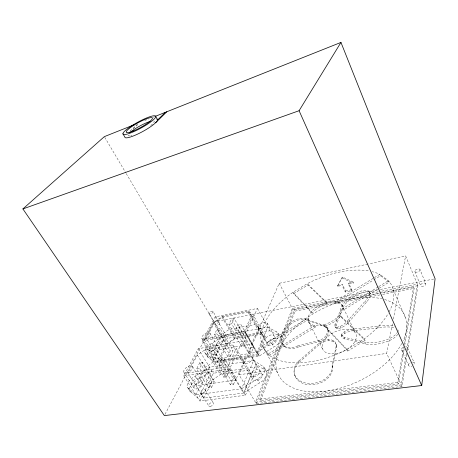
<?xml version="1.0" encoding="UTF-8"?>
<svg xmlns="http://www.w3.org/2000/svg" width="458" height="458" viewBox="0 0 458 458"><rect width="100%" height="100%" fill="white"/><g stroke="black" fill="none" stroke-linecap="round" stroke-linejoin="round"><path stroke-width="0.34" stroke-dasharray="2.29 1.72" d="M377.673 289.13L343.26 310.112L343.408 308.646A18.692 10.024 -25.7 0 0 337.54 303.162L335.674 302.984L334.987 301.564A13.969 7.414 -25.6 0 0 326.726 302.452L324.51 303.059A18.715 9.99 -25.7 0 0 312.694 310.226L311.383 311.761A13.975 7.437 -26 0 0 308.194 317.841L307.936 319.306A18.715 9.99 -25.7 0 0 313.243 325.151L315.104 325.398A14.106 7.574 -25.9 0 0 323.588 324.676L325.913 324.069A18.715 9.99 -25.7 0 0 338.285 316.518L339.601 314.904A14.101 7.551 -25.5 0 0 342.561 308.663L342.716 307.204A18.715 9.99 -25.7 0 0 336.848 301.736L334.987 301.564L373.762 278.006M367.917 264.089L279.214 283.302L239.036 374.77L256.274 403.635L401.987 386.46L407.007 354.732M407.563 351.206L417.936 285.632L405.633 255.913L368.616 263.934M406.338 353.244L401.277 384.926L255.472 402.29L292.341 308.429L380.134 291.448M406.899 349.723L417.358 284.246L380.838 291.311M379.224 293.601L294.408 309.877L259.795 399.141L260.591 400.487L398.397 383.93L404.191 348.807M404.769 345.298L414.147 288.397L413.568 287.011L382.029 293.063M398.397 383.93L397.687 382.407L403.647 346.637M404.111 343.826L413.568 287.011M277.559 372.938L262.234 345.756L308.194 317.841L308.915 319.249L308.663 320.72A18.692 10.024 -25.7 0 0 313.982 326.588L315.837 326.835L315.104 325.398L267.982 354.114L262.234 345.756A71.448 38.323 -25.7 0 1 292.977 292.278L307.307 283.657A71.448 38.323 -25.7 0 1 369.434 271.073M401.987 386.46L386.666 353.404L392.666 322.546M393.348 319.037L405.633 255.913M332.422 367.047L336.447 347.611L336.143 346.288A9.395 6.641 -11.8 0 0 332.937 340.323L328.609 339.309A9.395 6.641 -11.8 0 0 319.942 342.418L298.931 360.904L299.297 362.215A19.305 14.175 -13.4 0 0 307.37 384.588A19.305 14.175 -13.4 0 0 332.422 367.047L332.107 365.713L336.143 346.288M351.526 290.773L351.818 289.754L348.71 283.113L353.456 282.139L353.164 283.147L348.412 284.12L351.526 290.773L345.263 292.015L342.126 285.403L342.441 284.395L337.781 285.351L337.46 286.353L342.126 285.403M348.412 284.12L348.71 283.113M345.263 292.015L345.567 291.002L342.441 284.395M337.46 286.353L342.418 277.061L353.456 282.139M327.304 336.052L328.77 332.084A9.011 6.189 -42.2 0 0 325.535 326.726L324.636 325.718L305.028 318.802A17.507 11.616 -43.9 0 0 281.596 335.033A17.507 11.616 -43.9 0 0 297.683 345.962L298.616 346.935L320.028 341.439A9.011 6.114 -42.2 0 0 327.304 336.052L326.394 335.05L327.865 331.077A9.023 6.183 -42.3 0 0 324.636 325.718M337.861 328.712A9.028 3.452 -36.8 0 1 336.069 325.747L341.204 311.909A17.581 6.492 -36.8 0 1 361.31 292.702A17.581 6.492 -36.8 0 1 366.411 302.269L348.515 322.34A9.028 3.458 -37.5 0 1 341.204 327.814L337.861 328.712L336.807 327.367A9.034 3.429 -37.5 0 1 335.027 324.419L340.197 310.616A17.593 6.458 -36.8 0 1 360.32 291.408A17.593 6.458 -36.8 0 1 365.381 300.929L366.411 302.269M260.591 400.487L295.049 311.114L294.408 309.877M256.274 403.635L292.988 309.654L279.214 283.302M245.465 395.254L257.281 366.703L242.448 341.027L198.205 348.704L183.738 375.863L199.946 401.002L245.465 395.254L229.613 368.936L242.448 341.027M243.501 393.05L251.345 374.312L236.231 348.549L232.515 344.874L205.321 349.54L197.341 355.082L187.894 372.967L203.987 398.122L243.501 393.05L227.718 366.869L236.231 348.549M258.26 355.122L265.703 337.426L253.165 314.909L248.534 311.119L222.594 316.266L213.268 322.661L204.285 339.596L217.67 361.58L258.26 355.122L245.167 332.205L253.165 314.909M257.293 354.217L264.295 337.672L251.74 315.184L248.047 312.144L222.067 317.28L214.596 322.403L206.226 338.256L219.559 360.251L257.293 354.217L244.223 331.357L251.74 315.184M253.635 360.383L209.649 367.213L195.102 376.155A10.259 5.33 -34.3 0 0 188.753 388.533L195.961 394.819L241.566 388.785L253.635 360.383L262.486 366.102L264.701 369.972A10.649 6.028 -31.5 0 1 266.739 375.783A10.649 6.028 -31.5 0 1 259.531 382.934L243.914 392.678L255.827 364.184L264.701 369.972M206.398 354.143L213.571 359.307L257.081 352.265L267.753 327.144L276.392 331.781L278.435 335.525A9.984 5.347 -29.4 0 1 280.548 340.5A9.984 5.347 -29.4 0 1 273.867 346.987L259.234 356.038L215.775 362.913L208.579 357.687L206.398 354.143A9.601 4.775 -32.1 0 1 212.048 343.128L225.731 334.775L267.753 327.144M234.244 318.585L231.49 319.123L228.88 324.35L241.75 346.494L244.503 346.03L246.925 340.678L234.244 318.585L231.651 323.823L248.505 353.009L251.339 352.546L253.755 347.004L240.891 324.493L238.057 325.025L235.452 330.441L238.303 329.915L240.891 324.493M248.505 353.009L250.938 347.473L238.057 325.025M233.477 384.457L236.236 378.205L224.546 358.769L221.575 359.244L218.615 365.375L230.5 384.863L233.477 384.457L221.615 364.911L224.546 358.769M230.5 384.863L233.282 378.629L221.575 359.244M241.75 346.494L244.194 341.153L231.49 319.123M259.234 356.038L246.112 333.063L257.448 308.423L215.174 316.844L202.344 340.929L215.775 362.913M226.641 376.716L229.401 370.699L217.894 351.63L215.014 352.11L212.065 358.013L223.756 377.134L226.641 376.716L214.968 357.543L217.894 351.63M223.756 377.134L226.538 371.129L215.014 352.11M230.414 355.946L232.985 350.462L219.977 328.426L217.241 328.941L214.476 334.294L227.678 356.387L230.414 355.946L217.229 333.79L219.977 328.426M227.678 356.387L230.271 350.92L232.985 350.462M211.516 387.462L214.447 381.302L202.631 362.289L199.768 362.747L196.642 368.793L208.653 387.852L211.516 387.462L199.522 368.346L202.631 362.289M208.653 387.852L211.607 381.703L214.447 381.302M203.987 398.122L212.752 379.854L220.527 374.352L247.509 370.373L251.345 374.312M219.559 360.251L227.408 344.055L234.714 338.96L260.51 334.403L264.295 337.672M199.946 401.002L213.382 373.259L257.281 366.703M217.67 361.58L226.086 344.284L235.206 337.924L260.963 333.355L265.703 337.426M195.961 394.819L209.649 367.213M213.571 359.307L225.731 334.775M165.017 414.335L214.006 321.865L377.547 289.988M337.781 285.351L342.418 277.061M340.311 316.364L339 317.978A18.692 10.024 -25.7 0 1 326.64 325.524L324.321 326.13L323.588 324.676L347.038 349.494L347.799 351.034L365.06 340.38L364.322 338.828L339.601 314.904L340.311 316.364L365.06 340.38M312.098 313.163L311.383 311.761L292.977 292.278L293.658 293.607L312.098 313.163L313.404 311.629A18.692 10.024 -25.7 0 1 325.209 304.461L327.418 303.86L326.726 302.452L307.307 283.657L307.971 284.99L327.418 303.86M336.807 327.367L340.145 326.468A9.034 3.429 -37.5 0 0 347.456 320.989L365.381 300.929M130.072 131.04L137.217 124.37M133.226 128.847L138.642 123.774M397.744 334.26A19.597 7.855 -12.9 0 1 365.908 344.072L344.553 338.891A9.418 3.698 -14.2 0 1 342.258 335.703L344.639 333.521A9.418 3.79 -14 0 1 353.393 330.705L378.228 327.922A19.597 7.855 -12.9 0 1 395.082 328.226M342.258 335.703L341.788 334.031L344.176 331.861A9.423 3.675 -14.1 0 1 352.935 329.039L377.781 326.228A19.608 7.809 -12.9 0 1 394.63 326.491M299.297 362.215L320.262 343.729A9.378 6.635 -11.8 0 1 328.918 340.626L333.241 341.639A9.378 6.658 -12.6 0 1 336.447 347.611M241.566 388.785L257.247 379.024A10.683 5.983 -31.4 0 0 264.495 371.873A10.683 5.983 -31.4 0 0 262.486 366.102M257.081 352.265L271.766 343.202A10.013 5.307 -29.4 0 0 278.481 336.716A10.013 5.307 -29.4 0 0 276.392 331.781M191.123 392.185A10.231 5.37 -34.4 0 1 197.404 379.774L211.894 370.848L198.36 398.534L191.123 392.185L188.753 388.533M208.579 357.687A9.572 4.815 -32.2 0 1 214.167 346.637L227.803 338.296L269.779 330.819L278.435 335.525M308.915 319.249L263.018 347.147L268.783 355.528L315.837 326.835M335.674 302.984L373.196 280.181M373.802 279.815L380.461 275.768L389.145 282.134L378.274 288.763M378.228 286.926L342.561 308.663L343.26 310.112M378.829 286.559L388.504 280.662L389.145 282.134M374.369 277.64L379.825 274.325L388.504 280.662A71.448 38.323 -25.7 0 1 388.693 312.659M293.658 293.607L307.971 284.99M144.654 120.586L148.541 119.034M153.075 117.231L154.375 116.716M297.683 345.962L319.111 340.443A9.023 6.183 -42.3 0 0 326.394 335.05M345.567 291.002L351.818 289.754M380.352 289.445L435.1 278.773M292.988 309.654L379.327 293.057M380.031 292.92L417.936 285.632M295.049 311.114L379.819 294.941M382.625 294.408L414.147 288.397M228.88 324.35L231.651 323.823M214.476 334.294L217.229 333.79M206.226 338.256L244.223 331.357M204.285 339.596L245.167 332.205M202.344 340.929L246.112 333.063M244.194 341.153L246.925 340.678M250.938 347.473L253.755 347.004M212.065 358.013L214.968 357.543M196.642 368.793L199.522 368.346M218.615 365.375L221.615 364.911M187.894 372.967L227.718 366.869M183.738 375.863L229.613 368.936M226.538 371.129L229.401 370.699M239.036 374.77L386.666 353.404M233.282 378.629L236.236 378.205M259.795 399.141L397.687 382.407M341.788 334.031A9.423 3.675 -14.1 0 0 344.084 337.202L365.427 342.309A19.608 7.809 -12.9 0 0 397.286 332.497M305.028 318.802L305.921 319.781L325.535 326.726M342.103 278.058L353.164 283.147M283.857 345.653L284.79 346.609M324.321 326.13L347.799 351.034M319.111 340.443L320.028 341.439M327.865 331.077L328.77 332.084M327.212 327.665L328.105 328.672M335.027 324.419L336.069 325.747M334.941 326.611L335.989 327.934M340.145 326.468L341.204 327.814M340.197 310.616L341.204 311.909M347.456 320.989L348.515 322.34M368.764 291.231L369.772 292.548M187.648 387.611L190.013 391.258M183.944 372.325L194.209 388.292M200.581 393.067L208.871 406.023M205.11 389.85L213.336 402.822M195.102 376.155L197.404 379.774M192.446 366.4L202.562 382.396M199.768 362.747L211.607 381.703M197.341 355.082L212.752 379.854M198.205 348.704L213.382 373.259M205.299 353.387L207.474 356.925M205.321 349.54L220.527 374.352M201.955 338.691L211.401 354.183M212.048 343.128L214.167 346.637M209.907 333.212L219.227 348.721M213.268 322.661L226.086 344.284M214.596 322.403L227.408 344.055M104.722 137.251L125.847 172.941M126.213 173.559L214.006 321.865M209.134 313.862L215.976 325.409M217.241 328.941L230.271 350.92M215.174 316.844L227.803 338.296M213.039 311.537A2.29 1.042 -30.9 0 1 210.251 314.011A2.29 1.042 -30.9 0 1 209.775 312.207A2.29 1.042 -30.9 0 1 213.039 311.537L219.834 323.096A2.267 1.076 -31.1 0 1 217.086 325.581A2.267 1.076 -31.1 0 1 216.582 323.732A2.267 1.076 -31.1 0 1 219.834 323.096M232.515 344.874L252.856 379.447M257.247 379.024L259.531 382.934M222.594 316.266L235.206 337.924M222.067 317.28L234.714 338.96M252.455 357.601A5.399 2.908 -31.2 0 1 246.118 363.749A5.399 2.908 -31.2 0 1 244.486 358.889A5.399 2.908 -31.2 0 1 252.455 357.601L262.274 374.604A5.324 3.017 -31.5 0 1 256.091 380.775A5.324 3.017 -31.5 0 1 254.356 375.76A5.324 3.017 -31.5 0 1 262.274 374.604M238.303 329.915L251.339 352.546M264.758 368.289L266.985 372.182M268.783 355.528L267.982 354.114A71.448 38.323 -25.7 0 0 347.038 349.494L364.322 338.828A71.448 38.323 -25.7 0 0 388.31 313.335M248.047 312.144L260.51 334.403M258.238 327.831L267.386 344.216M248.534 311.119L260.963 333.355M271.766 343.202L273.867 346.987M267.209 323.199A5.061 2.576 -29.3 0 1 261.346 328.77A5.061 2.576 -29.3 0 1 259.629 324.625A5.061 2.576 -29.3 0 1 267.209 323.199L276.248 339.647A4.992 2.674 -29.4 0 1 270.518 345.24A4.992 2.674 -29.4 0 1 268.714 340.952A4.992 2.674 -29.4 0 1 276.248 339.647M257.448 308.423L269.779 330.819M278.63 333.596L280.68 337.363M308.595 321.86L322.901 349.631M340.798 316.066L341.513 317.531M341.823 304.73L355.397 332.932M401.534 349.82L408.439 365.169A3.143 2.004 -20.1 0 0 411.902 366.188M407.58 347.874L414.421 363.286M380.461 275.768L379.825 274.325A71.448 38.323 -25.7 0 0 372.228 271.674M393.199 289.622L405.96 318.963M414.799 271.457L420.604 285.546M420.026 269.613A2.771 1.431 -20 0 1 416.494 272.184A2.771 1.431 -20 0 1 415.727 269.825A2.771 1.431 -20 0 1 420.026 269.613L425.785 283.754A2.742 1.471 -19.6 0 1 422.305 286.313A2.742 1.471 -19.6 0 1 421.503 283.897A2.742 1.471 -19.6 0 1 425.785 283.754M294.849 375.222L295.233 376.533M344.176 331.861L344.639 333.521M344.084 337.202L344.553 338.891M341.456 335.073L341.926 336.75M352.935 329.039L353.393 330.705M365.427 342.309L365.908 344.072M377.781 326.228L378.228 327.922M397.876 329.766L398.328 331.523M319.942 342.418L320.262 343.729M328.609 339.309L328.918 340.626M332.937 340.323L333.241 341.639M336.235 344.519L336.538 345.836M332.107 365.713A19.339 14.164 -13.5 0 1 307.003 383.266A19.339 14.164 -13.5 0 1 298.931 360.904M298.616 346.935A17.478 11.627 -43.9 0 1 282.517 335.983A17.478 11.627 -43.9 0 1 305.921 319.781M384.628 299.526A69.822 40.504 -25.4 0 1 403.074 340.821M401.775 343.448A69.822 40.504 -25.4 0 1 310.862 391.762A69.822 40.504 -25.4 0 1 286.45 337.111A69.822 40.504 -25.4 0 1 381.835 298.799M412.503 362.072A3.143 2.004 -20.1 0 1 413.883 364.946M408.439 365.175A3.143 2.004 -20.1 0 1 410.952 362.284M405.668 346.712A3.177 1.958 -20.6 0 1 407.019 349.517M404.208 350.96A3.177 1.958 -20.6 0 1 401.506 349.569A3.177 1.958 -20.6 0 1 404.099 346.946M153.682 120.941A14.851 2.748 -28.7 0 1 150.774 125.515M131.984 135.436A14.851 2.748 -28.7 0 1 130.833 135.728M129.86 135.894A14.851 2.748 -28.7 0 1 128.085 135.259M243.868 361.574L235.693 380.106L196.024 385.682L205.127 367.597L213.004 362.072L240.095 357.755L243.868 361.574M258.77 327.779L251.545 344.164L213.691 350.576L221.769 334.529L229.149 329.416L255.026 324.613L258.77 327.779M211.596 351.103A4.798 2.387 -32.1 0 0 217.401 345.727A4.798 2.387 -32.1 0 0 210.554 346.935A4.798 2.387 -32.1 0 0 211.596 351.103M213.754 354.658A4.786 2.41 -32.2 0 0 219.531 349.277A4.786 2.41 -32.2 0 0 212.695 350.462A4.786 2.41 -32.2 0 0 213.754 354.658M268.422 341.479A5.009 2.651 -29.4 0 0 274.182 335.891A5.009 2.651 -29.4 0 0 266.636 337.225A5.009 2.651 -29.4 0 0 268.422 341.479M194.284 385.287A5.13 2.662 -34.3 0 0 200.535 379.384A5.13 2.662 -34.3 0 0 193.385 380.455A5.13 2.662 -34.3 0 0 194.284 385.287M196.631 388.945A5.112 2.685 -34.4 0 0 202.848 383.043A5.112 2.685 -34.4 0 0 195.709 384.085A5.112 2.685 -34.4 0 0 196.631 388.945M253.818 376.888A5.341 2.988 -31.4 0 0 260.029 370.722A5.341 2.988 -31.4 0 0 252.1 371.907A5.341 2.988 -31.4 0 0 253.818 376.888M332.004 353.868A18.291 10.563 -25.4 0 0 356.358 335.531A18.291 10.563 -25.4 0 0 329.497 335.142A18.291 10.563 -25.4 0 0 332.004 353.868M210.193 406.418A2.748 1.529 -34.9 0 0 213.502 403.189A2.748 1.529 -34.9 0 0 209.627 403.675A2.748 1.529 -34.9 0 0 210.193 406.418M201.898 393.433A2.777 1.489 -34.5 0 0 205.27 390.21A2.777 1.489 -34.5 0 0 201.383 390.748A2.777 1.489 -34.5 0 0 201.898 393.433M186.354 372.915A5.181 2.588 -33.9 0 0 192.721 367.024A5.181 2.588 -33.9 0 0 185.542 368.186A5.181 2.588 -33.9 0 0 186.354 372.915M204.297 339.109A4.849 2.319 -31.9 0 0 210.199 333.745A4.849 2.319 -31.9 0 0 203.329 335.038A4.849 2.319 -31.9 0 0 204.297 339.109"/><path stroke-width="0.69" d="M134.738 124.536L104.355 136.633L22.9 208.928L164.353 415.589L421.715 385.527L435.1 278.773L340.958 42.411L155.022 116.458M155.737 116.406L155.365 117.592A18.606 3.343 -28.7 0 1 131.463 132.62A18.606 3.343 -28.7 0 1 127.73 128.566L131.051 126.236A18.606 3.343 -28.7 0 1 155.737 116.406L157.546 119.704L157.186 120.912L155.72 122.647A18.566 3.435 -28.7 0 1 137.268 134.274A18.566 3.435 -28.7 0 1 124.816 136.982L122.939 133.73M22.9 208.928L299.091 110.716L340.958 42.411M155.72 122.647L166.826 111.752M157.426 120.116L165.39 112.325M299.091 110.716L421.715 385.527M156.791 119.103A18.566 3.435 -28.7 0 1 157.546 119.704M129.814 132.803A14.851 2.748 -28.7 0 1 150.098 121.467M133.232 131.017A14.885 2.674 -28.7 0 0 152.457 118.141A14.885 2.674 -28.7 0 0 132.333 126.236A14.885 2.674 -28.7 0 0 133.232 131.017"/></g></svg>
